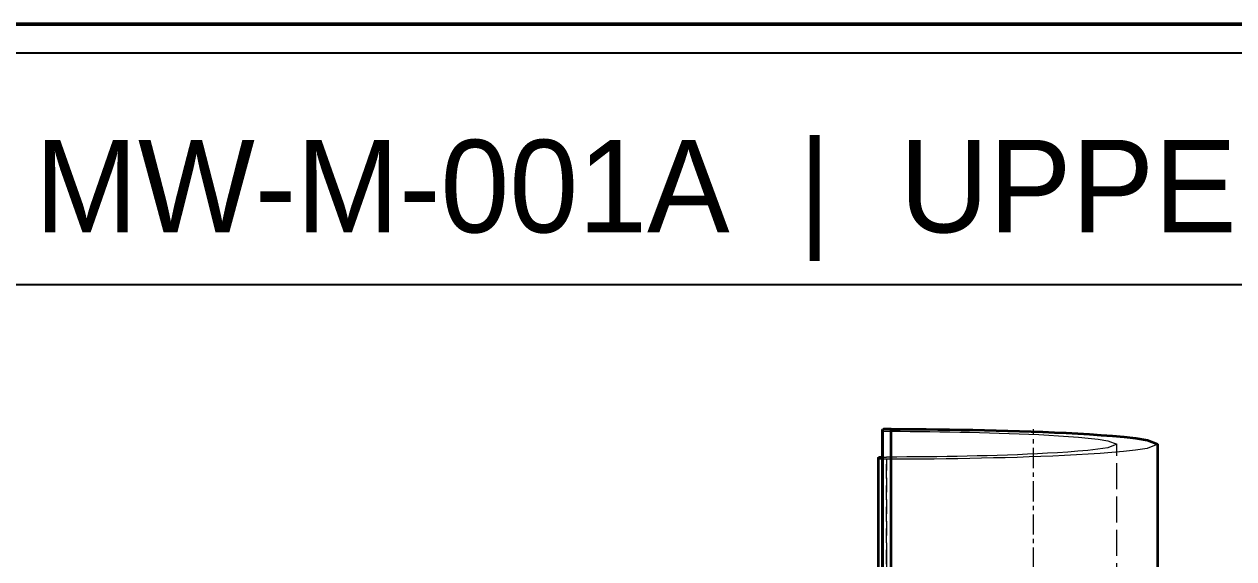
# Model space of a CAD drawing. Header units: millimetres. Extents: x 10 to 410, y 10 to 287.
# Drawn here: x 174.12 to 215.92, y 268.51 to 287 of the extents above; entities that cross this region are included whole.
import ezdxf
from ezdxf.enums import TextEntityAlignment as Align

# ---------------------------------------------------------------- set-up
doc = ezdxf.new("R2010")
doc.units = ezdxf.units.MM
doc.linetypes.add('CENTER', pattern=[1.15, 0.7, -0.15, 0.15, -0.15])
doc.linetypes.add('DASHED', pattern=[0.75, 0.5, -0.25])
for name, color, linetype, lineweight in [('BORDER', 7, 'CONTINUOUS', 50), ('CENTER', 4, 'CENTER', 13), ('HIDDEN', 8, 'DASHED', 18), ('TITLE_BLOCK', 7, 'CONTINUOUS', 25), ('VISIBLE', 7, 'CONTINUOUS', 35)]:
    doc.layers.add(name, color=color, linetype=linetype, lineweight=lineweight)

msp = doc.modelspace()

# ---------------------------------------------------------------- linework, layer by layer
at = {"layer": 'BORDER'}
msp.add_lwpolyline([(10, 10), (410, 10), (410, 287), (10, 287)], close=True, dxfattribs=at)
at = {"layer": 'CENTER'}
msp.add_line((209, 190), (209, 273), dxfattribs=at)
at = {"layer": 'HIDDEN'}
for points in [[(203.783, 272.938), (203.794, 272.934), (203.805, 272.932), (203.817, 272.931), (203.829, 272.929), (203.841, 272.929), (203.853, 272.928), (203.865, 272.927), (203.877, 272.926), (203.888, 272.926), (203.9, 272.925), (203.912, 272.925), (203.924, 272.925), (203.936, 272.924), (203.948, 272.924), (203.96, 272.924), (203.972, 272.923), (203.984, 272.923), (203.995, 272.923), (204.007, 272.923), (204.019, 272.923), (204.031, 272.923), (204.043, 272.922), (204.055, 272.922)], [(204.055, 272.922), (204.397, 272.921), (204.739, 272.919), (205.081, 272.917), (205.423, 272.913), (205.765, 272.909), (206.108, 272.903), (206.45, 272.897), (206.792, 272.89), (207.134, 272.882), (207.476, 272.873), (207.818, 272.862), (208.16, 272.851), (208.502, 272.838), (208.843, 272.824), (209.185, 272.808), (209.527, 272.79), (209.868, 272.77), (210.21, 272.747), (210.551, 272.721), (210.891, 272.689), (211.231, 272.651), (211.569, 272.598), (211.878, 272.477)], [(204.055, 255.875), (204.055, 256.616), (204.055, 257.357), (204.055, 258.098), (204.055, 258.84), (204.055, 259.581), (204.055, 260.322), (204.055, 261.063), (204.055, 261.804), (204.055, 262.546), (204.055, 263.287), (204.055, 264.028), (204.055, 264.769), (204.055, 265.51), (204.055, 266.252), (204.055, 266.993), (204.055, 267.734), (204.055, 268.475), (204.055, 269.216), (204.055, 269.958), (204.055, 270.699), (204.055, 271.44), (204.055, 272.181), (204.055, 272.922)], [(211.878, 272.477), (211.564, 272.354), (211.22, 272.301), (210.875, 272.263), (210.528, 272.231), (210.182, 272.205), (209.835, 272.182), (209.487, 272.161), (209.14, 272.144), (208.793, 272.128), (208.445, 272.113), (208.098, 272.101), (207.75, 272.089), (207.402, 272.079), (207.055, 272.07), (206.707, 272.062), (206.359, 272.055), (206.012, 272.049), (205.664, 272.044), (205.316, 272.039), (204.968, 272.036), (204.621, 272.034), (204.273, 272.032), (203.925, 272.031)], [(213.297, 272.477), (212.928, 272.333), (212.523, 272.271), (212.116, 272.225), (211.708, 272.188), (211.3, 272.157), (210.891, 272.13), (210.482, 272.106), (210.073, 272.085), (209.664, 272.066), (209.255, 272.05), (208.846, 272.035), (208.436, 272.021), (208.027, 272.009), (207.618, 271.999), (207.208, 271.989), (206.799, 271.981), (206.389, 271.974), (205.98, 271.968), (205.57, 271.963), (205.161, 271.959), (204.751, 271.956), (204.342, 271.954), (203.932, 271.953)], [(211.878, 245.974), (211.878, 247.126), (211.878, 248.279), (211.878, 249.431), (211.878, 250.583), (211.878, 251.736), (211.878, 252.888), (211.878, 254.04), (211.878, 255.192), (211.878, 256.345), (211.878, 257.497), (211.878, 258.649), (211.878, 259.802), (211.878, 260.954), (211.878, 262.106), (211.878, 263.259), (211.878, 264.411), (211.878, 265.563), (211.878, 266.715), (211.878, 267.868), (211.878, 269.02), (211.878, 270.172), (211.878, 271.325), (211.878, 272.477)], [(203.932, 271.953), (203.919, 271.953), (203.907, 271.953), (203.894, 271.953), (203.881, 271.954), (203.869, 271.954), (203.856, 271.954), (203.843, 271.954), (203.831, 271.954), (203.818, 271.955), (203.805, 271.955), (203.793, 271.955), (203.78, 271.956), (203.767, 271.956), (203.755, 271.957), (203.742, 271.957), (203.729, 271.958), (203.717, 271.958), (203.704, 271.959), (203.691, 271.96), (203.679, 271.961), (203.666, 271.963), (203.653, 271.965), (203.642, 271.969)], [(203.783, 272.029), (203.789, 272.029), (203.795, 272.029), (203.801, 272.029), (203.808, 272.029), (203.814, 272.03), (203.82, 272.03), (203.826, 272.03), (203.832, 272.03), (203.839, 272.03), (203.845, 272.03), (203.851, 272.03), (203.857, 272.03), (203.863, 272.031), (203.869, 272.031), (203.876, 272.031), (203.882, 272.031), (203.888, 272.031), (203.894, 272.031), (203.9, 272.031), (203.907, 272.031), (203.913, 272.031), (203.919, 272.031), (203.925, 272.031)], [(203.925, 254.983), (203.925, 255.725), (203.925, 256.466), (203.925, 257.207), (203.925, 257.948), (203.925, 258.689), (203.925, 259.431), (203.925, 260.172), (203.925, 260.913), (203.925, 261.654), (203.925, 262.395), (203.925, 263.137), (203.925, 263.878), (203.925, 264.619), (203.925, 265.36), (203.925, 266.101), (203.925, 266.843), (203.925, 267.584), (203.925, 268.325), (203.925, 269.066), (203.925, 269.807), (203.925, 270.549), (203.925, 271.29), (203.925, 272.031)], [(203.932, 194), (203.932, 197.389), (203.932, 200.779), (203.932, 204.168), (203.932, 207.557), (203.932, 210.946), (203.932, 214.336), (203.932, 217.725), (203.932, 221.114), (203.932, 224.504), (203.932, 227.893), (203.932, 231.282), (203.932, 234.671), (203.932, 238.061), (203.932, 241.45), (203.932, 244.839), (203.932, 248.228), (203.932, 251.618), (203.932, 255.007), (203.932, 258.396), (203.932, 261.786), (203.932, 265.175), (203.932, 268.564), (203.932, 271.953)]]:
    msp.add_lwpolyline(points, dxfattribs=at)
at = {"layer": 'TITLE_BLOCK'}
msp.add_lwpolyline([(12, 278), (408, 278), (408, 286), (12, 286)], close=True, dxfattribs=at)
at = {"layer": 'VISIBLE'}
for points in [[(203.783, 272.938), (203.783, 272.94), (203.783, 272.942), (203.784, 272.944), (203.784, 272.946), (203.784, 272.948), (203.785, 272.95), (203.785, 272.952), (203.785, 272.954), (203.785, 272.956), (203.786, 272.958), (203.786, 272.96), (203.786, 272.962), (203.787, 272.964), (203.787, 272.966), (203.787, 272.968), (203.788, 272.97), (203.788, 272.972), (203.788, 272.974), (203.788, 272.977), (203.789, 272.979), (203.789, 272.981), (203.789, 272.983), (203.79, 272.985)], [(204.084, 273), (204.072, 273), (204.059, 273), (204.046, 273), (204.033, 273), (204.02, 273), (204.007, 273), (203.994, 272.999), (203.981, 272.999), (203.968, 272.999), (203.956, 272.999), (203.943, 272.998), (203.93, 272.998), (203.917, 272.997), (203.904, 272.997), (203.891, 272.996), (203.878, 272.996), (203.865, 272.995), (203.853, 272.994), (203.84, 272.993), (203.827, 272.992), (203.814, 272.991), (203.801, 272.989), (203.79, 272.985)], [(203.79, 255.733), (203.79, 256.484), (203.79, 257.234), (203.79, 257.984), (203.79, 258.734), (203.79, 259.484), (203.79, 260.234), (203.79, 260.984), (203.79, 261.734), (203.79, 262.484), (203.79, 263.234), (203.79, 263.984), (203.79, 264.734), (203.79, 265.484), (203.79, 266.234), (203.79, 266.984), (203.79, 267.734), (203.79, 268.484), (203.79, 269.234), (203.79, 269.984), (203.79, 270.734), (203.79, 271.485), (203.79, 272.235), (203.79, 272.985)], [(204.084, 273), (204.487, 272.999), (204.89, 272.996), (205.293, 272.993), (205.696, 272.989), (206.099, 272.984), (206.502, 272.978), (206.905, 272.971), (207.307, 272.962), (207.71, 272.953), (208.113, 272.942), (208.516, 272.93), (208.918, 272.916), (209.321, 272.901), (209.724, 272.885), (210.126, 272.866), (210.528, 272.845), (210.931, 272.821), (211.333, 272.794), (211.734, 272.763), (212.136, 272.727), (212.536, 272.681), (212.934, 272.62), (213.297, 272.477)], [(204.084, 195.047), (204.084, 198.436), (204.084, 201.825), (204.084, 205.214), (204.084, 208.604), (204.084, 211.993), (204.084, 215.382), (204.084, 218.772), (204.084, 222.161), (204.084, 225.55), (204.084, 228.939), (204.084, 232.329), (204.084, 235.718), (204.084, 239.107), (204.084, 242.496), (204.084, 245.886), (204.084, 249.275), (204.084, 252.664), (204.084, 256.054), (204.084, 259.443), (204.084, 262.832), (204.084, 266.221), (204.084, 269.611), (204.084, 273)], [(203.783, 272.938), (203.783, 272.938), (203.783, 272.938), (203.783, 272.938), (203.783, 272.938), (203.783, 272.938), (203.783, 272.938), (203.783, 272.938), (203.783, 272.938), (203.783, 272.938), (203.783, 272.938), (203.783, 272.938), (203.783, 272.938), (203.783, 272.938), (203.783, 272.938), (203.783, 272.938), (203.783, 272.938), (203.783, 272.938), (203.783, 272.938), (203.783, 272.938), (203.783, 272.938), (203.783, 272.938), (203.783, 272.938), (203.783, 272.938)], [(203.783, 272.938), (203.783, 272.938), (203.783, 272.938), (203.783, 272.938), (203.783, 272.938), (203.783, 272.938), (203.783, 272.938), (203.783, 272.938), (203.783, 272.938), (203.783, 272.938), (203.783, 272.938), (203.783, 272.938), (203.783, 272.938), (203.783, 272.938), (203.783, 272.938), (203.783, 272.938), (203.783, 272.938), (203.783, 272.938), (203.783, 272.938), (203.783, 272.938), (203.783, 272.938), (203.783, 272.938), (203.783, 272.938), (203.783, 272.938)], [(203.783, 268.005), (203.783, 268.219), (203.783, 268.434), (203.783, 268.648), (203.783, 268.863), (203.783, 269.077), (203.783, 269.292), (203.783, 269.506), (203.783, 269.721), (203.783, 269.935), (203.783, 270.15), (203.783, 270.364), (203.783, 270.579), (203.783, 270.793), (203.783, 271.008), (203.783, 271.222), (203.783, 271.437), (203.783, 271.651), (203.783, 271.866), (203.783, 272.08), (203.783, 272.295), (203.783, 272.509), (203.783, 272.724), (203.783, 272.938)], [(203.783, 268.005), (203.783, 268.219), (203.783, 268.434), (203.783, 268.648), (203.783, 268.863), (203.783, 269.077), (203.783, 269.292), (203.783, 269.506), (203.783, 269.721), (203.783, 269.935), (203.783, 270.15), (203.783, 270.364), (203.783, 270.579), (203.783, 270.793), (203.783, 271.008), (203.783, 271.222), (203.783, 271.437), (203.783, 271.651), (203.783, 271.866), (203.783, 272.08), (203.783, 272.294), (203.783, 272.509), (203.783, 272.723), (203.783, 272.938)], [(213.297, 246.542), (213.297, 247.67), (213.297, 248.797), (213.297, 249.925), (213.297, 251.053), (213.297, 252.18), (213.297, 253.308), (213.297, 254.435), (213.297, 255.563), (213.297, 256.691), (213.297, 257.818), (213.297, 258.946), (213.297, 260.073), (213.297, 261.201), (213.297, 262.328), (213.297, 263.456), (213.297, 264.584), (213.297, 265.711), (213.297, 266.839), (213.297, 267.966), (213.297, 269.094), (213.297, 270.222), (213.297, 271.349), (213.297, 272.477)], [(203.642, 271.969), (203.642, 271.971), (203.642, 271.973), (203.643, 271.975), (203.643, 271.977), (203.643, 271.979), (203.644, 271.981), (203.644, 271.983), (203.644, 271.985), (203.644, 271.987), (203.645, 271.989), (203.645, 271.991), (203.645, 271.993), (203.646, 271.995), (203.646, 271.997), (203.646, 271.999), (203.647, 272.001), (203.647, 272.003), (203.647, 272.005), (203.647, 272.007), (203.648, 272.01), (203.648, 272.012), (203.648, 272.014), (203.649, 272.016)], [(203.642, 271.969), (203.642, 271.969), (203.642, 271.969), (203.642, 271.969), (203.642, 271.969), (203.642, 271.969), (203.642, 271.969), (203.642, 271.969), (203.642, 271.969), (203.642, 271.969), (203.642, 271.969), (203.642, 271.969), (203.642, 271.969), (203.642, 271.969), (203.642, 271.969), (203.642, 271.969), (203.642, 271.969), (203.642, 271.969), (203.642, 271.969), (203.642, 271.969), (203.642, 271.969), (203.642, 271.969), (203.642, 271.969), (203.642, 271.969)], [(203.642, 271.969), (203.642, 271.969), (203.642, 271.969), (203.642, 271.969), (203.642, 271.969), (203.642, 271.969), (203.642, 271.969), (203.642, 271.969), (203.642, 271.969), (203.642, 271.969), (203.642, 271.969), (203.642, 271.969), (203.642, 271.969), (203.642, 271.969), (203.642, 271.969), (203.642, 271.969), (203.642, 271.969), (203.642, 271.969), (203.642, 271.969), (203.642, 271.969), (203.642, 271.969), (203.642, 271.969), (203.642, 271.969), (203.642, 271.969)], [(203.642, 268.005), (203.642, 268.177), (203.642, 268.35), (203.642, 268.522), (203.642, 268.694), (203.642, 268.867), (203.642, 269.039), (203.642, 269.211), (203.642, 269.384), (203.642, 269.556), (203.642, 269.728), (203.642, 269.901), (203.642, 270.073), (203.642, 270.245), (203.642, 270.418), (203.642, 270.59), (203.642, 270.763), (203.642, 270.935), (203.642, 271.107), (203.642, 271.28), (203.642, 271.452), (203.642, 271.624), (203.642, 271.797), (203.642, 271.969)], [(203.642, 268.005), (203.642, 268.177), (203.642, 268.35), (203.642, 268.522), (203.642, 268.694), (203.642, 268.867), (203.642, 269.039), (203.642, 269.211), (203.642, 269.384), (203.642, 269.556), (203.642, 269.728), (203.642, 269.901), (203.642, 270.073), (203.642, 270.245), (203.642, 270.418), (203.642, 270.59), (203.642, 270.762), (203.642, 270.935), (203.642, 271.107), (203.642, 271.28), (203.642, 271.452), (203.642, 271.624), (203.642, 271.797), (203.642, 271.969)], [(203.649, 272.016), (203.654, 272.018), (203.659, 272.02), (203.665, 272.021), (203.671, 272.022), (203.677, 272.022), (203.683, 272.023), (203.689, 272.023), (203.694, 272.024), (203.7, 272.024), (203.706, 272.025), (203.712, 272.025), (203.718, 272.026), (203.724, 272.026), (203.73, 272.026), (203.736, 272.027), (203.742, 272.027), (203.747, 272.027), (203.753, 272.027), (203.759, 272.028), (203.765, 272.028), (203.771, 272.028), (203.777, 272.028), (203.783, 272.029)], [(203.649, 268.005), (203.649, 268.179), (203.649, 268.354), (203.649, 268.528), (203.649, 268.702), (203.649, 268.877), (203.649, 269.051), (203.649, 269.226), (203.649, 269.4), (203.649, 269.574), (203.649, 269.749), (203.649, 269.923), (203.649, 270.097), (203.649, 270.272), (203.649, 270.446), (203.649, 270.621), (203.649, 270.795), (203.649, 270.969), (203.649, 271.144), (203.649, 271.318), (203.649, 271.492), (203.649, 271.667), (203.649, 271.841), (203.649, 272.016)]]:
    msp.add_lwpolyline(points, dxfattribs=at)

# ---------------------------------------------------------------- texts
at = {"layer": 'TITLE_BLOCK'}
msp.add_text('MW-M-001A  |  UPPER GRIP SHELL', height=3.2, dxfattribs=at).set_placement((210, 281.4), align=Align.MIDDLE_CENTER)

doc.saveas('drawing.dxf')
